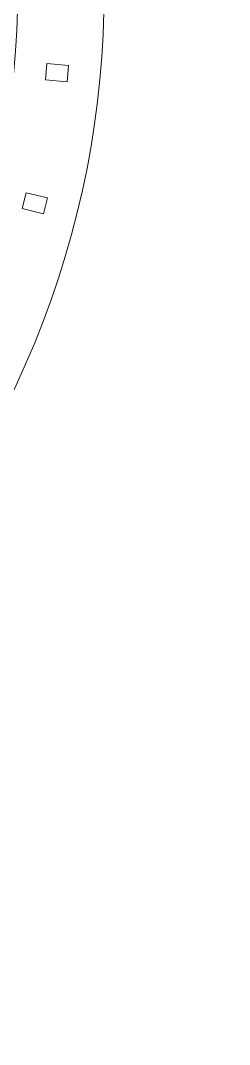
# Model space of a CAD drawing. Header units: millimetres. Extents: x -335 to 313, y -342 to 319.
# Drawn here: x 12.2 to 50.5, y -342.2 to -154.8 of the extents above; entities that cross this region are included whole.
import ezdxf

# ---------------------------------------------------------------- set-up
doc = ezdxf.new("R2010")
doc.units = ezdxf.units.MM
doc.header["$MEASUREMENT"] = 0
doc.layers.add('Camada 1', color=7, linetype='Continuous')

msp = doc.modelspace()

# ---------------------------------------------------------------- linework, layer by layer
at = {"layer": 'Camada 1', "lineweight": 20}
for points in [[(-44.0981, -10.5652), (-120.6587, 43.7807), (-226.7795, 25.7721), (-281.1255, -50.7885), (-281.1255, -50.7885), (-335.4714, -127.349), (-317.4631, -233.4698), (-240.9026, -287.8158), (-240.9026, -287.8158), (-164.342, -342.162), (-58.2213, -324.1537), (-3.8751, -247.5934), (-3.8751, -247.5934), (50.4711, -171.0329), (32.463, -64.912), (-44.0981, -10.5652)], [(-16.7808, -238.4322), (-66.0675, -307.8649), (-162.3086, -324.1967), (-231.7415, -274.9101), (-231.7415, -274.9101), (-301.1743, -225.6236), (-317.5062, -129.3825), (-268.2197, -59.9496), (-268.2197, -59.9496), (-218.9332, 9.4834), (-122.6921, 25.8154), (-53.2585, -23.4715), (-53.2585, -23.4715), (16.1742, -72.7583), (32.5058, -168.9994), (-16.7808, -238.4322)], [(20.7263, -166.0368), (20.7263, -166.0368), (16.7438, -165.6625), (16.7438, -165.6625), (16.7438, -165.6625), (16.7438, -165.6625), (17.0245, -162.6757), (17.0245, -162.6757), (17.0245, -162.6757), (17.0245, -162.6757), (21.007, -163.0499), (21.007, -163.0499), (21.007, -163.0499), (21.007, -163.0499), (20.7263, -166.0368), (20.7263, -166.0368)], [(16.3924, -190.1763), (16.3924, -190.1763), (12.5102, -189.2127), (12.5102, -189.2127), (12.5102, -189.2127), (12.5102, -189.2127), (13.2329, -186.301), (13.2329, -186.301), (13.2329, -186.301), (13.2329, -186.301), (17.1151, -187.2646), (17.1151, -187.2646), (17.1151, -187.2646), (17.1151, -187.2646), (16.3924, -190.1763), (16.3924, -190.1763)]]:
    msp.add_open_spline(points, degree=3, knots=[0, 0, 0, 0, 0.2, 0.2, 0.2, 0.2, 0.4, 0.4, 0.4, 0.4, 0.6, 0.6, 0.6, 0.6, 1, 1, 1, 1], dxfattribs=at)

doc.saveas('drawing.dxf')
